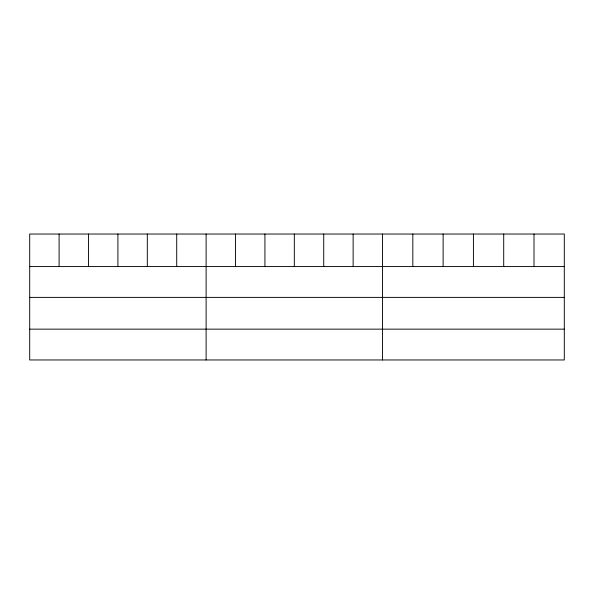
<?xml version="1.0" encoding="UTF-8"?>
<svg xmlns="http://www.w3.org/2000/svg" width="594" height="594" viewBox="0 0 594 594"><rect width="100%" height="100%" fill="white"/><g stroke="black" fill="none" stroke-linecap="round" stroke-linejoin="round"><path stroke-width="0.89" d="M564.3 266.572L564.3 359.964L29.7 359.964L29.7 234.036L564.3 234.036L564.3 266.572L29.7 266.572M29.7 297.386L564.3 297.386M29.7 329.143L564.3 329.143M534.006 234.036L534.006 266.572M503.712 234.036L503.712 266.572M473.418 234.036L473.418 266.572M443.124 234.036L443.124 266.572M412.83 234.036L412.83 266.572M382.536 234.036L382.536 359.964M353.133 234.036L353.133 266.572M323.73 234.036L323.73 266.572M294.327 234.036L294.327 266.572M264.924 234.036L264.924 266.572M235.521 234.036L235.521 266.572M206.118 234.036L206.118 359.964M176.715 234.036L176.715 266.572M147.312 234.036L147.312 266.572M117.909 234.036L117.909 266.572M88.506 234.036L88.506 266.572M59.103 234.036L59.103 266.572"/></g></svg>
